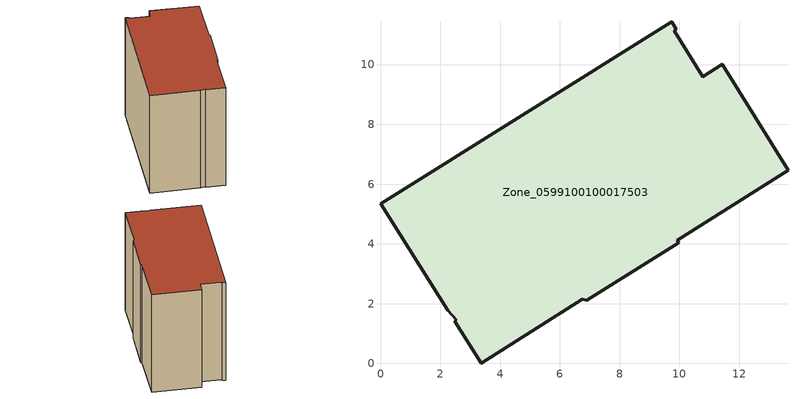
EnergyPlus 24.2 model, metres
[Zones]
Zone_0599100100017503
 floor ground (C_G): 6.76,2.15 3.37,0 2.48,1.41 2.53,1.46 2.25,1.78 0,5.35 9.74,11.44 9.9,11.18 9.82,11.13 10.78,9.6 11.44,10.01 13.64,6.47 9.93,4.12 9.99,4.03 6.89,2.12 z0
 wall outside (C_F): 9.9,11.18 9.74,11.44 0,5.35 2.25,1.78 2.53,1.46 2.48,1.41 3.37,0 6.76,2.15 6.89,2.12 9.99,4.03 9.93,4.12 13.64,6.47 11.44,10.01 10.78,9.6 9.82,11.13 9.9,11.18 z0:9.61
 roof outside (C_R): 2.48,1.41 3.37,0 6.76,2.15 6.89,2.12 9.99,4.03 9.93,4.12 13.64,6.47 11.44,10.01 10.78,9.6 9.82,11.13 9.9,11.18 9.74,11.44 0,5.35 2.25,1.78 2.53,1.46 z9.61
[BUILDING]
Pand.0599100100017503: North Axis=0; Terrain=City; Loads Convergence Tolerance Value=0.04; Temperature Convergence Tolerance Value=0.4; Solar Distribution=FullExterior; Maximum Number of Warmup Days=25; Minimum Number of Warmup Days=1
[Site:Location]
Rotterdam.The.Hague.AP_ZH_NLD Design_Conditions: Latitude=51.96; Longitude=4.45; Time Zone=1; Elevation=-4.5
[SITE:GROUNDTEMPERATURE:BUILDINGSURFACE]
18, 18, 18, 18, 18, 18, 18, 18, 18, 18, 18, 18
[MATERIAL] Thermal Absorptance=0.9; Solar Absorptance=0.7; Visible Absorptance=0.7
Name | Roughness | Thickness | Conductivity | Density | Specific Heat
G.TC.2015-2018 | MediumSmooth | 0.15 | 0.0428571 | 540 | 1210
F.TC.2015-2018 | Rough | 0.3 | 0.0666667 | 1920 | 840
R.TC.2015-2018 | MediumRough | 0.2 | 0.0333333 | 1500 | 1000
[CONSTRUCTION]
C_G: G.TC.2015-2018
C_F: F.TC.2015-2018
C_R: R.TC.2015-2018
[ZONE]
Zone_0599100100017503: Type=1; Multiplier=1; Ceiling Height=Autocalculate; Volume=Autocalculate; Floor Area=autocalculate; Part of Total Floor Area=Yes
[ZONEINFILTRATION:DESIGNFLOWRATE]
Infil_Zone_0599100100017503: Zone or ZoneList or Space or SpaceList=Zone_0599100100017503; Schedule=AlwaysOn; Design Flow Rate Calculation Method=Flow/Area; Flow Rate per Floor Area=0.0015; Constant Term Coefficient=1; Temperature Term Coefficient=0; Velocity Term Coefficient=0; Velocity Squared Term Coefficient=0
[HVACTEMPLATE:ZONE:IDEALLOADSAIRSYSTEM]
Zone_0599100100017503: Maximum Heating Supply Air Temperature=50; Minimum Cooling Supply Air Temperature=13; Maximum Heating Supply Air Humidity Ratio=0.0156; Minimum Cooling Supply Air Humidity Ratio=0.0077; Heating Limit=NoLimit; Cooling Limit=NoLimit; Dehumidification Control Type=ConstantSensibleHeatRatio; Cooling Sensible Heat Ratio=0.7; Dehumidification Setpoint=60; Humidification Control Type=None; Humidification Setpoint=30; Outdoor Air Method=None; Outdoor Air Flow Rate per Person=0.00944; Outdoor Air Flow Rate per Zone Floor Area=0; Outdoor Air Flow Rate per Zone=0; Demand Controlled Ventilation Type=None; Outdoor Air Economizer Type=NoEconomizer; Heat Recovery Type=None; Sensible Heat Recovery Effectiveness=0.7; Latent Heat Recovery Effectiveness=0.65
[ZONECONTROL:THERMOSTAT]
ThermostatControl_Zone_0599100100017503: Zone or ZoneList=Zone_0599100100017503; Control Type Schedule=DualSetpointControlType; Control 1=Thermostat_Zone_0599100100017503; Temperature Difference Between Cutout And Setpoint=0
[THERMOSTATSETPOINT:DUALSETPOINT]
Thermostat_Zone_0599100100017503: Heating Setpoint Temperature Schedule=HeatingSetpoint_Zone_0599100100017503; Cooling Setpoint Temperature Schedule=CoolingSetpoint_Zone_0599100100017503
[SCHEDULE:COMPACT]
HeatingSetpoint_Zone_0599100100017503: Through: 12/31, For: AllDays, Until: 24:00, 21
CoolingSetpoint_Zone_0599100100017503: Through: 12/31, For: AllDays, Until: 24:00, 24
DualSetpointControlType: Through: 12/31, For: AllDays, Until: 24:00, 4
AlwaysOn: Through: 12/31, For: AllDays, Until: 24:00, 1
